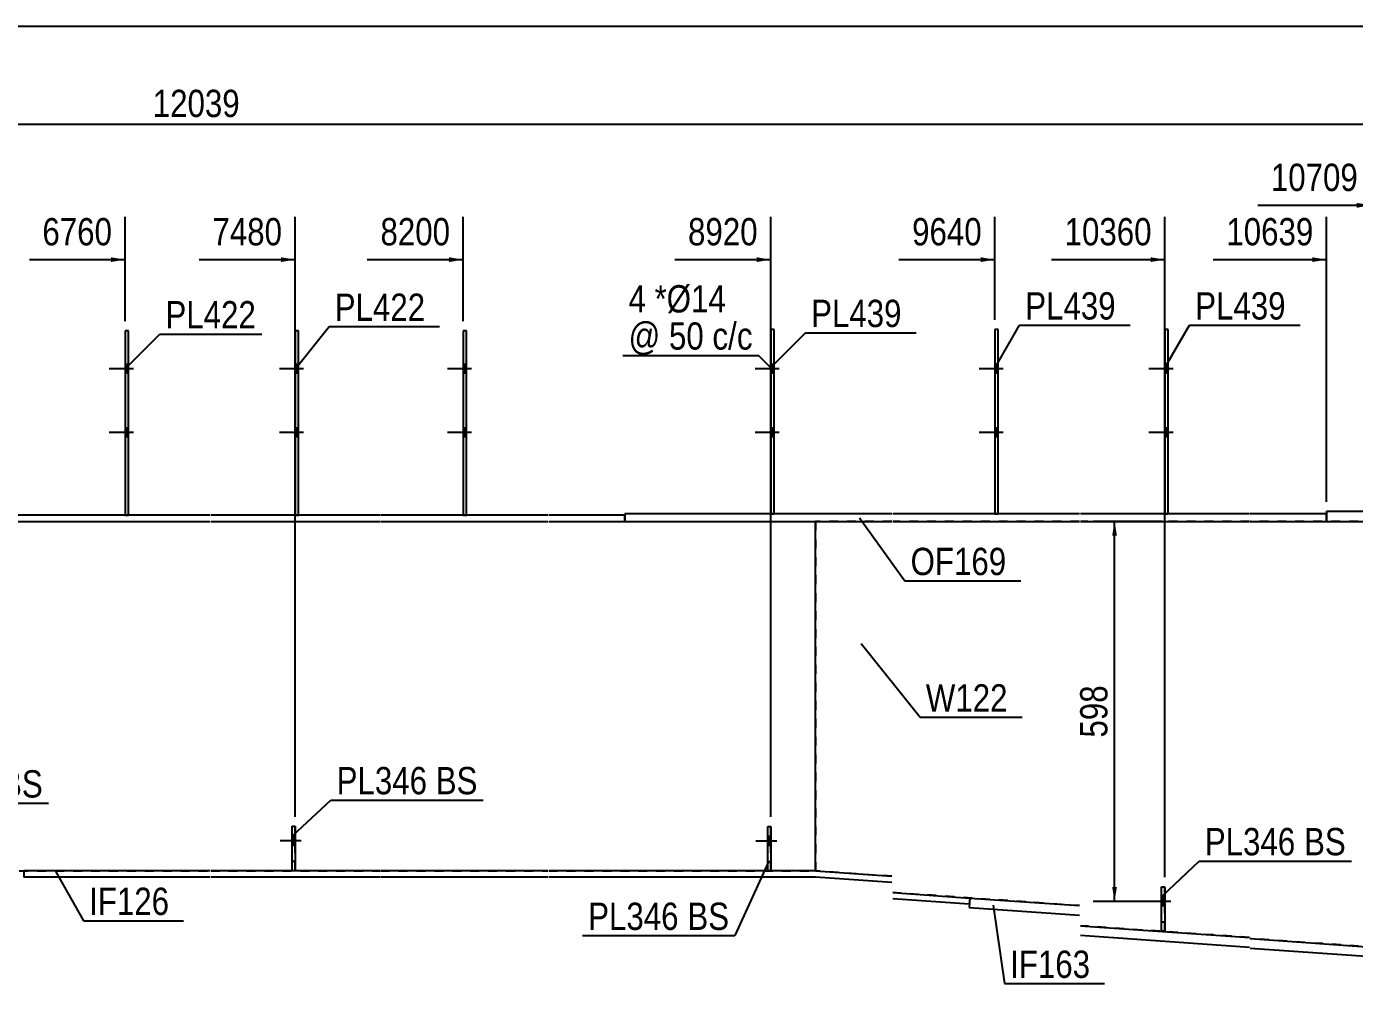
# Model space of a CAD drawing. Header units: millimetres. Extents: x -24 to 379, y -207 to 70.
# Drawn here: x 150.2 to 289.5, y -32.6 to 70.2 of the extents above; entities that cross this region are included whole.
import ezdxf

# ---------------------------------------------------------------- set-up
doc = ezdxf.new("R2010")
doc.units = ezdxf.units.MM
doc.linetypes.add('DXK_LINE_DOT1', pattern=[1.8814, 0.9407, -0.9407])
doc.linetypes.add('DXK_LINE_DOT2', pattern=[3.9198, 1.9599, -1.9599])
doc.styles.add('Arial Narrow', font='ARIALN.TTF', dxfattribs={"height": 0.2})

# ---------------------------------------------------------------- blocks, each defined once
blk = doc.blocks.new('Unknown-623588413-1210')
at = {"color": 5, "linetype": 'Continuous'}
blk.add_line((378.59, 70.24), (-21.41, 70.24), dxfattribs=at)
blk = doc.blocks.new('Part-623588413-1914 - 1493')
at = {"color": 2, "linetype": 'Continuous'}
for p, q in [((252.13, 38.47), (251.79, 38.47)), ((251.79, 38.47), (251.79, 19.13)), ((252.13, 19.13), (252.13, 38.47))]:
    blk.add_line(p, q, dxfattribs=at)
at = {"color": 7, "linetype": 'DXK_LINE_DOT1'}
blk.add_line((251.79, 19.13), (252.13, 19.13), dxfattribs=at)
blk = doc.blocks.new('Bolt-623588413-2167 - 1493')
at = {"linetype": 'Continuous'}
for points in [[(196.35, 33.87), (196.35, 34.8), (196.02, 34.8), (196.02, 33.87)], [(196.35, 33.87), (196.35, 34.8), (196.02, 34.8), (196.02, 33.87)], [(196.35, 27.2), (196.35, 28.13), (196.02, 28.13), (196.02, 27.2)], [(196.35, 27.2), (196.35, 28.13), (196.02, 28.13), (196.02, 27.2)]]:
    blk.add_hatch(color=3, dxfattribs=at).paths.add_polyline_path(points)
at = {"color": 3, "linetype": 'Continuous'}
for p, q in [((196.88, 34.33), (194.35, 34.33)), ((196.88, 34.33), (194.35, 34.33)), ((196.35, 34.8), (196.02, 34.8)), ((196.35, 34.8), (196.02, 34.8)), ((196.35, 33.87), (196.02, 33.87)), ((196.35, 33.87), (196.02, 33.87)), ((196.35, 28.13), (196.02, 28.13)), ((196.35, 28.13), (196.02, 28.13)), ((196.88, 27.67), (194.35, 27.67)), ((196.88, 27.67), (194.35, 27.67)), ((196.35, 27.2), (196.02, 27.2)), ((196.35, 27.2), (196.02, 27.2))]:
    blk.add_line(p, q, dxfattribs=at)
blk = doc.blocks.new('Part-623588413-2022 - 1493')
at = {"color": 2, "linetype": 'Continuous'}
for p, q in [((178.72, 38.33), (178.38, 38.33)), ((178.38, 38.33), (178.38, 19)), ((178.72, 19), (178.72, 38.33))]:
    blk.add_line(p, q, dxfattribs=at)
at = {"color": 7, "linetype": 'DXK_LINE_DOT1'}
blk.add_line((178.38, 19), (178.72, 19), dxfattribs=at)
blk = doc.blocks.new('Part-623588413-1958 - 1493')
at = {"color": 2, "linetype": 'Continuous'}
for p, q in [((169.42, -18.33), (149.91, -18.33)), ((149.91, -18.33), (149.91, -19)), ((169.42, -19), (149.91, -19)), ((187.25, -18.33), (169.52, -18.33)), ((187.25, -19), (169.52, -19)), ((204.88, -18.33), (187.35, -18.33)), ((204.88, -19), (187.35, -19)), ((232.98, -18.33), (204.98, -18.33)), ((232.96, -19), (204.98, -19)), ((240.98, -19.56), (232.96, -19)), ((232.98, -18.33), (240.98, -18.89)), ((241.08, -20.6), (249.15, -21.17)), ((249.11, -21.83), (241.08, -21.27))]:
    blk.add_line(p, q, dxfattribs=at)
at = {"color": 7, "linetype": 'DXK_LINE_DOT1'}
blk.add_line((249.15, -21.17), (249.11, -21.83), dxfattribs=at)
blk = doc.blocks.new('Part-623588413-1892 - 1493')
at = {"color": 2, "linetype": 'Continuous'}
for p, q in [((196.35, 38.33), (196.02, 38.33)), ((196.02, 38.33), (196.02, 19)), ((196.35, 19), (196.35, 38.33))]:
    blk.add_line(p, q, dxfattribs=at)
at = {"color": 7, "linetype": 'DXK_LINE_DOT1'}
blk.add_line((196.02, 19), (196.35, 19), dxfattribs=at)
blk = doc.blocks.new('Bolt-623588413-7755 - 1493')
at = {"linetype": 'Continuous'}
for points in [[(228.63, 33.87), (228.63, 34.8), (228.29, 34.8), (228.29, 33.87)], [(228.63, 33.87), (228.63, 34.8), (228.29, 34.8), (228.29, 33.87)], [(228.63, 27.2), (228.63, 28.13), (228.29, 28.13), (228.29, 27.2)], [(228.63, 27.2), (228.63, 28.13), (228.29, 28.13), (228.29, 27.2)]]:
    blk.add_hatch(color=3, dxfattribs=at).paths.add_polyline_path(points)
at = {"color": 3, "linetype": 'Continuous'}
for p, q in [((229.16, 34.33), (226.63, 34.33)), ((229.16, 34.33), (226.63, 34.33)), ((228.63, 34.8), (228.29, 34.8)), ((228.63, 34.8), (228.29, 34.8)), ((228.63, 33.87), (228.29, 33.87)), ((228.63, 33.87), (228.29, 33.87)), ((228.63, 28.13), (228.29, 28.13)), ((228.63, 28.13), (228.29, 28.13)), ((229.16, 27.67), (226.63, 27.67)), ((229.16, 27.67), (226.63, 27.67)), ((228.63, 27.2), (228.29, 27.2)), ((228.63, 27.2), (228.29, 27.2))]:
    blk.add_line(p, q, dxfattribs=at)
blk = doc.blocks.new('Part-623588413-1522 - 1493')
at = {"color": 2, "linetype": 'Continuous'}
for p, q in [((115.98, 19), (115.98, 18.33)), ((123.98, 19), (115.98, 19)), ((115.98, 18.33), (123.98, 18.33)), ((141.81, 19), (124.08, 19)), ((124.08, 18.33), (141.81, 18.33)), ((169.42, 19), (141.91, 19)), ((141.91, 18.33), (169.42, 18.33)), ((187.25, 19), (169.52, 19)), ((169.52, 18.33), (187.25, 18.33)), ((204.88, 19), (187.35, 19)), ((187.35, 18.33), (204.88, 18.33)), ((212.98, 19), (204.98, 19)), ((204.98, 18.33), (212.98, 18.33))]:
    blk.add_line(p, q, dxfattribs=at)
at = {"color": 7, "linetype": 'DXK_LINE_DOT1'}
blk.add_line((212.98, 18.33), (212.98, 19), dxfattribs=at)
blk = doc.blocks.new('Part-623588413-2017 - 1493')
at = {"color": 2, "linetype": 'Continuous'}
for p, q in [((160.88, 38.33), (160.55, 38.33)), ((160.55, 38.33), (160.55, 19)), ((160.88, 19), (160.88, 38.33))]:
    blk.add_line(p, q, dxfattribs=at)
at = {"color": 7, "linetype": 'DXK_LINE_DOT1'}
blk.add_line((160.55, 19), (160.88, 19), dxfattribs=at)
blk = doc.blocks.new('Part-623588413-1936 - 1493')
at = {"color": 2, "linetype": 'Continuous'}
for p, q in [((249.15, -21.17), (249.08, -22.16)), ((249.08, -22.16), (260.66, -22.97)), ((249.15, -21.17), (260.66, -21.97)), ((260.76, -24.08), (278.49, -25.31)), ((260.76, -25.08), (278.49, -26.31)), ((278.59, -25.43), (310.59, -27.66)), ((278.59, -26.44), (310.59, -28.67)), ((310.69, -30.54), (326.61, -31.65)), ((310.69, -31.54), (326.54, -32.65)), ((326.61, -31.65), (326.54, -32.65))]:
    blk.add_line(p, q, dxfattribs=at)
blk = doc.blocks.new('Part-623588413-1593 - 1493')
at = {"color": 2, "linetype": 'Continuous'}
blk.add_line((61.57, 18.33), (61.57, -18.33), dxfattribs=at)
at = {"color": 7, "linetype": 'DXK_LINE_DOT1'}
for p, q in [((61.57, 18.33), (69.57, 18.33)), ((69.67, 18.33), (90.24, 18.33)), ((90.34, 18.33), (107.88, 18.33)), ((107.98, 18.33), (123.98, 18.33)), ((124.08, 18.33), (141.81, 18.33)), ((141.91, 18.33), (169.42, 18.33)), ((169.52, 18.33), (187.25, 18.33)), ((187.35, 18.33), (204.88, 18.33)), ((204.98, 18.33), (232.98, 18.33)), ((232.98, 18.33), (232.98, -18.33)), ((61.57, -18.33), (69.57, -18.33)), ((69.67, -18.33), (90.24, -18.33)), ((90.34, -18.33), (107.88, -18.33)), ((107.98, -18.33), (123.98, -18.33)), ((124.08, -18.33), (141.81, -18.33)), ((141.91, -18.33), (169.42, -18.33)), ((169.52, -18.33), (187.25, -18.33)), ((187.35, -18.33), (204.88, -18.33)), ((204.98, -18.33), (232.98, -18.33))]:
    blk.add_line(p, q, dxfattribs=at)
blk = doc.blocks.new('Bolt-623588413-2153 - 1493')
at = {"linetype": 'Continuous'}
for points in [[(269.96, 33.87), (269.96, 34.8), (269.63, 34.8), (269.63, 33.87)], [(269.96, 33.87), (269.96, 34.8), (269.63, 34.8), (269.63, 33.87)], [(269.96, 27.2), (269.96, 28.13), (269.63, 28.13), (269.63, 27.2)], [(269.96, 27.2), (269.96, 28.13), (269.63, 28.13), (269.63, 27.2)]]:
    blk.add_hatch(color=3, dxfattribs=at).paths.add_polyline_path(points)
at = {"color": 3, "linetype": 'Continuous'}
for p, q in [((270.49, 34.33), (267.96, 34.33)), ((270.49, 34.33), (267.96, 34.33)), ((269.96, 34.8), (269.63, 34.8)), ((269.96, 34.8), (269.63, 34.8)), ((269.96, 33.87), (269.63, 33.87)), ((269.96, 33.87), (269.63, 33.87)), ((269.96, 28.13), (269.63, 28.13)), ((269.96, 28.13), (269.63, 28.13)), ((270.49, 27.67), (267.96, 27.67)), ((270.49, 27.67), (267.96, 27.67)), ((269.96, 27.2), (269.63, 27.2)), ((269.96, 27.2), (269.63, 27.2))]:
    blk.add_line(p, q, dxfattribs=at)
blk = doc.blocks.new('Part-623588413-2069 - 1493')
at = {"color": 2, "linetype": 'Continuous'}
for p, q in [((269.96, 38.47), (269.63, 38.47)), ((269.63, 38.47), (269.63, 19.13)), ((269.96, 19.13), (269.96, 38.47))]:
    blk.add_line(p, q, dxfattribs=at)
at = {"color": 7, "linetype": 'DXK_LINE_DOT1'}
blk.add_line((269.63, 19.13), (269.96, 19.13), dxfattribs=at)
blk = doc.blocks.new('Part-623588413-1615 - 1493')
at = {"color": 2, "linetype": 'Continuous'}
for p, q in [((240.98, 19.13), (212.98, 19.13)), ((212.98, 19.13), (212.98, 18.33)), ((212.98, 18.33), (240.98, 18.33)), ((260.66, 19.13), (241.08, 19.13)), ((241.08, 18.33), (260.66, 18.33)), ((278.49, 19.13), (260.76, 19.13)), ((260.76, 18.33), (278.49, 18.33)), ((286.59, 19.13), (278.59, 19.13)), ((278.59, 18.33), (286.59, 18.33))]:
    blk.add_line(p, q, dxfattribs=at)
at = {"color": 7, "linetype": 'DXK_LINE_DOT1'}
blk.add_line((286.59, 18.33), (286.59, 19.13), dxfattribs=at)
blk = doc.blocks.new('Part-623588413-2074 - 1493')
at = {"color": 7, "linetype": 'DXK_LINE_DOT1'}
for p, q in [((269.29, -24.66), (269.29, -20)), ((269.29, -20), (269.63, -20)), ((269.63, -24.66), (269.63, -20)), ((269.29, -23.66), (269.63, -23.66)), ((269.63, -24.66), (269.29, -24.66))]:
    blk.add_line(p, q, dxfattribs=at)
blk = doc.blocks.new('Part-623588413-1811 - 1493')
at = {"color": 2, "linetype": 'Continuous'}
for p, q in [((286.59, 19.4), (286.59, 18.33)), ((286.59, 19.4), (302.59, 19.4)), ((286.59, 18.33), (302.59, 18.33)), ((302.59, 19.4), (302.59, 18.33))]:
    blk.add_line(p, q, dxfattribs=at)
blk = doc.blocks.new('Part-623588413-1833 - 1493')
at = {"color": 2, "linetype": 'Continuous'}
for p, q in [((232.98, -18.33), (232.98, 18.33)), ((326.61, -31.65), (326.83, -31.67))]:
    blk.add_line(p, q, dxfattribs=at)
at = {"color": 7, "linetype": 'DXK_LINE_DOT1'}
for p, q in [((240.98, 18.33), (232.98, 18.33)), ((260.66, 18.33), (241.08, 18.33)), ((278.49, 18.33), (260.76, 18.33)), ((310.59, 18.33), (278.59, 18.33)), ((334.79, 18.33), (310.69, 18.33)), ((326.83, -31.67), (334.79, 18.33)), ((240.98, -18.89), (232.98, -18.33)), ((260.66, -21.97), (241.08, -20.6)), ((278.49, -25.31), (260.76, -24.08)), ((310.59, -27.66), (278.59, -25.43)), ((326.61, -31.65), (310.69, -30.54))]:
    blk.add_line(p, q, dxfattribs=at)
blk = doc.blocks.new('Part-623588413-2027 - 1493')
at = {"color": 7, "linetype": 'DXK_LINE_DOT1'}
for p, q in [((178.05, -18.31), (178.05, -13.65)), ((178.05, -13.65), (178.38, -13.65)), ((178.38, -18.31), (178.38, -13.65)), ((178.05, -17.31), (178.38, -17.31)), ((178.38, -18.31), (178.05, -18.31))]:
    blk.add_line(p, q, dxfattribs=at)
blk = doc.blocks.new('Part-623588413-2032 - 1493')
at = {"color": 2, "linetype": 'Continuous'}
for p, q in [((178.05, -18.31), (178.05, -13.65)), ((178.05, -13.65), (178.38, -13.65)), ((178.38, -13.65), (178.38, -18.31)), ((178.38, -18.31), (178.05, -18.31))]:
    blk.add_line(p, q, dxfattribs=at)
blk = doc.blocks.new('Part-623588413-2079 - 1493')
at = {"color": 2, "linetype": 'Continuous'}
for p, q in [((269.29, -24.66), (269.29, -20)), ((269.29, -20), (269.63, -20)), ((269.63, -20), (269.63, -24.66)), ((269.63, -24.66), (269.29, -24.66))]:
    blk.add_line(p, q, dxfattribs=at)
blk = doc.blocks.new('Bolt-623588413-2151 - 1493')
at = {"linetype": 'Continuous'}
blk.add_hatch(color=3, dxfattribs=at).paths.add_polyline_path([(269.63, -22), (269.63, -21.06), (269.29, -21.06), (269.29, -22)])
at = {"color": 3, "linetype": 'Continuous'}
for p, q in [((270.26, -21.53), (268.06, -21.53)), ((269.63, -21.06), (269.29, -21.06)), ((269.63, -22), (269.29, -22))]:
    blk.add_line(p, q, dxfattribs=at)
blk = doc.blocks.new('Bolt-623588413-2152 - 1493')
at = {"color": 3, "linetype": 'DXK_LINE_DOT2'}
for p, q in [((270.26, -21.53), (268.06, -21.53)), ((269.63, -21.06), (269.29, -21.06)), ((269.63, -22), (269.29, -22))]:
    blk.add_line(p, q, dxfattribs=at)
blk = doc.blocks.new('Bolt-623588413-2157 - 1493')
at = {"linetype": 'Continuous'}
blk.add_hatch(color=3, dxfattribs=at).paths.add_polyline_path([(178.38, -15.65), (178.38, -14.71), (178.05, -14.71), (178.05, -15.65)])
at = {"color": 3, "linetype": 'Continuous'}
for p, q in [((179.02, -15.18), (176.82, -15.18)), ((178.38, -14.71), (178.05, -14.71)), ((178.38, -15.65), (178.05, -15.65))]:
    blk.add_line(p, q, dxfattribs=at)
blk = doc.blocks.new('Bolt-623588413-2158 - 1493')
at = {"color": 3, "linetype": 'DXK_LINE_DOT2'}
for p, q in [((179.02, -15.18), (176.82, -15.18)), ((178.38, -14.71), (178.05, -14.71)), ((178.38, -15.65), (178.05, -15.65))]:
    blk.add_line(p, q, dxfattribs=at)
blk = doc.blocks.new('Bolt-623588413-2159 - 1493')
at = {"linetype": 'Continuous'}
for points in [[(178.72, 33.87), (178.72, 34.8), (178.38, 34.8), (178.38, 33.87)], [(178.72, 33.87), (178.72, 34.8), (178.38, 34.8), (178.38, 33.87)], [(178.72, 27.2), (178.72, 28.13), (178.38, 28.13), (178.38, 27.2)], [(178.72, 27.2), (178.72, 28.13), (178.38, 28.13), (178.38, 27.2)]]:
    blk.add_hatch(color=3, dxfattribs=at).paths.add_polyline_path(points)
at = {"color": 3, "linetype": 'Continuous'}
for p, q in [((179.25, 34.33), (176.72, 34.33)), ((179.25, 34.33), (176.72, 34.33)), ((178.72, 34.8), (178.38, 34.8)), ((178.72, 34.8), (178.38, 34.8)), ((178.72, 33.87), (178.38, 33.87)), ((178.72, 33.87), (178.38, 33.87)), ((178.72, 28.13), (178.38, 28.13)), ((178.72, 28.13), (178.38, 28.13)), ((179.25, 27.67), (176.72, 27.67)), ((179.25, 27.67), (176.72, 27.67)), ((178.72, 27.2), (178.38, 27.2)), ((178.72, 27.2), (178.38, 27.2))]:
    blk.add_line(p, q, dxfattribs=at)
blk = doc.blocks.new('Bolt-623588413-2160 - 1493')
at = {"linetype": 'Continuous'}
for points in [[(160.88, 33.87), (160.88, 34.8), (160.55, 34.8), (160.55, 33.87)], [(160.88, 33.87), (160.88, 34.8), (160.55, 34.8), (160.55, 33.87)], [(160.88, 27.2), (160.88, 28.13), (160.55, 28.13), (160.55, 27.2)], [(160.88, 27.2), (160.88, 28.13), (160.55, 28.13), (160.55, 27.2)]]:
    blk.add_hatch(color=3, dxfattribs=at).paths.add_polyline_path(points)
at = {"color": 3, "linetype": 'Continuous'}
for p, q in [((161.42, 34.33), (158.88, 34.33)), ((161.42, 34.33), (158.88, 34.33)), ((160.88, 34.8), (160.55, 34.8)), ((160.88, 34.8), (160.55, 34.8)), ((160.88, 33.87), (160.55, 33.87)), ((160.88, 33.87), (160.55, 33.87)), ((160.88, 28.13), (160.55, 28.13)), ((160.88, 28.13), (160.55, 28.13)), ((161.42, 27.67), (158.88, 27.67)), ((161.42, 27.67), (158.88, 27.67)), ((160.88, 27.2), (160.55, 27.2)), ((160.88, 27.2), (160.55, 27.2))]:
    blk.add_line(p, q, dxfattribs=at)
blk = doc.blocks.new('Bolt-623588413-2166 - 1493')
at = {"linetype": 'Continuous'}
for points in [[(252.13, 33.87), (252.13, 34.8), (251.79, 34.8), (251.79, 33.87)], [(252.13, 33.87), (252.13, 34.8), (251.79, 34.8), (251.79, 33.87)], [(252.13, 27.2), (252.13, 28.13), (251.79, 28.13), (251.79, 27.2)], [(252.13, 27.2), (252.13, 28.13), (251.79, 28.13), (251.79, 27.2)]]:
    blk.add_hatch(color=3, dxfattribs=at).paths.add_polyline_path(points)
at = {"color": 3, "linetype": 'Continuous'}
for p, q in [((252.66, 34.33), (250.13, 34.33)), ((252.66, 34.33), (250.13, 34.33)), ((252.13, 34.8), (251.79, 34.8)), ((252.13, 34.8), (251.79, 34.8)), ((252.13, 33.87), (251.79, 33.87)), ((252.13, 33.87), (251.79, 33.87)), ((252.13, 28.13), (251.79, 28.13)), ((252.13, 28.13), (251.79, 28.13)), ((252.66, 27.67), (250.13, 27.67)), ((252.66, 27.67), (250.13, 27.67)), ((252.13, 27.2), (251.79, 27.2)), ((252.13, 27.2), (251.79, 27.2))]:
    blk.add_line(p, q, dxfattribs=at)
blk = doc.blocks.new('Part-623588413-7748 - 1493')
at = {"color": 2, "linetype": 'Continuous'}
for p, q in [((228.63, 38.47), (228.29, 38.47)), ((228.29, 38.47), (228.29, 19.13)), ((228.63, 19.13), (228.63, 38.47))]:
    blk.add_line(p, q, dxfattribs=at)
at = {"color": 7, "linetype": 'DXK_LINE_DOT1'}
blk.add_line((228.29, 19.13), (228.63, 19.13), dxfattribs=at)
blk = doc.blocks.new('Part-623588413-7749 - 1493')
at = {"color": 7, "linetype": 'DXK_LINE_DOT1'}
for p, q in [((227.96, -18.33), (227.96, -13.67)), ((227.96, -13.67), (228.29, -13.67)), ((228.29, -18.33), (228.29, -13.67)), ((227.96, -17.33), (228.29, -17.33))]:
    blk.add_line(p, q, dxfattribs=at)
blk = doc.blocks.new('Part-623588413-7752 - 1493')
at = {"color": 2, "linetype": 'Continuous'}
for p, q in [((227.96, -18.33), (227.96, -13.67)), ((227.96, -13.67), (228.29, -13.67)), ((228.29, -13.67), (228.29, -18.33))]:
    blk.add_line(p, q, dxfattribs=at)
blk = doc.blocks.new('Bolt-623588413-7756 - 1493')
at = {"color": 3, "linetype": 'DXK_LINE_DOT2'}
for p, q in [((228.93, -15.2), (226.73, -15.2)), ((228.29, -14.73), (227.96, -14.73)), ((228.29, -15.67), (227.96, -15.67))]:
    blk.add_line(p, q, dxfattribs=at)
blk = doc.blocks.new('Bolt-623588413-7759 - 1493')
at = {"linetype": 'Continuous'}
blk.add_hatch(color=3, dxfattribs=at).paths.add_polyline_path([(228.29, -15.67), (228.29, -14.73), (227.96, -14.73), (227.96, -15.67)])
at = {"color": 3, "linetype": 'Continuous'}
for p, q in [((228.93, -15.2), (226.73, -15.2)), ((228.29, -14.73), (227.96, -14.73)), ((228.29, -15.67), (227.96, -15.67))]:
    blk.add_line(p, q, dxfattribs=at)
blk = doc.blocks.new('StraightDimension-623588413-2680 - 1493')
at = {"color": 7, "linetype": 'Continuous'}
blk.add_line((-1.33, 60), (337.36, 60), dxfattribs=at)
at = {"color": 0}
blk.add_wipeout([(173.18, 60.15), (173.18, 64.35), (162.84, 64.35), (162.84, 60.15)], dxfattribs=at)
at = {"color": 3, "style": 'Arial Narrow'}
blk.add_text('12039', height=2.863, dxfattribs=at).set_placement((163.44, 60.75))
blk = doc.blocks.new('StraightDimension-623588413-7192 - 1493')
at = {"linetype": 'Continuous'}
blk.add_hatch(color=7, dxfattribs=at).paths.add_polyline_path([(159.05, 46.04), (160.55, 45.79), (159.05, 45.54)])
at = {"color": 7, "linetype": 'Continuous'}
for p, q in [((160.55, 39.33), (160.55, 50.29)), ((150.49, 45.79), (160.55, 45.79))]:
    blk.add_line(p, q, dxfattribs=at)
at = {"color": 0}
blk.add_wipeout([(159.78, 46.69), (159.78, 50.89), (151.26, 50.89), (151.26, 46.69)], dxfattribs=at)
at = {"color": 3, "style": 'Arial Narrow'}
blk.add_text('6760', height=2.863, dxfattribs=at).set_placement((151.86, 47.29))
blk = doc.blocks.new('StraightDimension-623588413-2482 - 1493')
at = {"linetype": 'Continuous'}
for points in [[(264.1, 16.83), (264.35, 18.33), (264.6, 16.83)], [(264.6, -20.03), (264.35, -21.53), (264.1, -20.03)]]:
    blk.add_hatch(color=7, dxfattribs=at).paths.add_polyline_path(points)
at = {"color": 7, "linetype": 'Continuous'}
for p, q in [((269.36, 18.33), (262.1, 18.33)), ((264.35, -21.53), (264.35, 18.33)), ((269.34, -21.53), (262.1, -21.53))]:
    blk.add_line(p, q, dxfattribs=at)
at = {"color": 0}
blk.add_wipeout([(264.2, 1.74), (260, 1.74), (260, -4.94), (264.2, -4.94)], dxfattribs=at)
at = {"color": 3, "style": 'Arial Narrow'}
blk.add_text('598', height=2.863, rotation=90.0002, dxfattribs=at).set_placement((263.6, -4.34))
blk = doc.blocks.new('StraightDimension-623588413-7185 - 1493')
at = {"linetype": 'Continuous'}
blk.add_hatch(color=7, dxfattribs=at).paths.add_polyline_path([(289.76, 51.74), (291.26, 51.49), (289.76, 51.24)])
at = {"color": 7, "linetype": 'Continuous'}
for p, q in [((291.26, 19.97), (291.26, 55.99)), ((279.37, 51.49), (291.26, 51.49))]:
    blk.add_line(p, q, dxfattribs=at)
at = {"color": 0}
blk.add_wipeout([(290.49, 52.39), (290.49, 56.59), (280.15, 56.59), (280.15, 52.39)], dxfattribs=at)
at = {"color": 3, "style": 'Arial Narrow'}
blk.add_text('10709', height=2.863, dxfattribs=at).set_placement((280.75, 52.99))
blk = doc.blocks.new('StraightDimension-623588413-7186 - 1493')
at = {"linetype": 'Continuous'}
blk.add_hatch(color=7, dxfattribs=at).paths.add_polyline_path([(285.09, 46.04), (286.59, 45.79), (285.09, 45.54)])
at = {"color": 7, "linetype": 'Continuous'}
for p, q in [((286.59, 20.4), (286.59, 50.29)), ((274.7, 45.79), (286.59, 45.79))]:
    blk.add_line(p, q, dxfattribs=at)
at = {"color": 0}
blk.add_wipeout([(285.82, 46.69), (285.82, 50.89), (275.48, 50.89), (275.48, 46.69)], dxfattribs=at)
at = {"color": 3, "style": 'Arial Narrow'}
blk.add_text('10639', height=2.863, dxfattribs=at).set_placement((276.08, 47.29))
blk = doc.blocks.new('StraightDimension-623588413-7187 - 1493')
at = {"linetype": 'Continuous'}
blk.add_hatch(color=7, dxfattribs=at).paths.add_polyline_path([(268.13, 46.04), (269.63, 45.79), (268.13, 45.54)])
at = {"color": 7, "linetype": 'Continuous'}
for p, q in [((269.63, -19), (269.63, 50.29)), ((257.74, 45.79), (269.63, 45.79))]:
    blk.add_line(p, q, dxfattribs=at)
at = {"color": 0}
blk.add_wipeout([(268.85, 46.69), (268.85, 50.89), (258.51, 50.89), (258.51, 46.69)], dxfattribs=at)
at = {"color": 3, "style": 'Arial Narrow'}
blk.add_text('10360', height=2.863, dxfattribs=at).set_placement((259.11, 47.29))
blk = doc.blocks.new('StraightDimension-623588413-7188 - 1493')
at = {"linetype": 'Continuous'}
blk.add_hatch(color=7, dxfattribs=at).paths.add_polyline_path([(250.29, 46.04), (251.79, 45.79), (250.29, 45.54)])
at = {"color": 7, "linetype": 'Continuous'}
for p, q in [((251.79, 39.47), (251.79, 50.29)), ((241.73, 45.79), (251.79, 45.79))]:
    blk.add_line(p, q, dxfattribs=at)
at = {"color": 0}
blk.add_wipeout([(251.02, 46.69), (251.02, 50.89), (242.51, 50.89), (242.51, 46.69)], dxfattribs=at)
at = {"color": 3, "style": 'Arial Narrow'}
blk.add_text('9640', height=2.863, dxfattribs=at).set_placement((243.11, 47.29))
blk = doc.blocks.new('StraightDimension-623588413-7189 - 1493')
at = {"linetype": 'Continuous'}
blk.add_hatch(color=7, dxfattribs=at).paths.add_polyline_path([(226.79, 46.04), (228.29, 45.79), (226.79, 45.54)])
at = {"color": 7, "linetype": 'Continuous'}
for p, q in [((228.29, -12.65), (228.29, 50.29)), ((218.23, 45.79), (228.29, 45.79))]:
    blk.add_line(p, q, dxfattribs=at)
at = {"color": 0}
blk.add_wipeout([(227.52, 46.69), (227.52, 50.89), (219, 50.89), (219, 46.69)], dxfattribs=at)
at = {"color": 3, "style": 'Arial Narrow'}
blk.add_text('8920', height=2.863, dxfattribs=at).set_placement((219.6, 47.29))
blk = doc.blocks.new('StraightDimension-623588413-7190 - 1493')
at = {"linetype": 'Continuous'}
blk.add_hatch(color=7, dxfattribs=at).paths.add_polyline_path([(194.52, 46.04), (196.02, 45.79), (194.52, 45.54)])
at = {"color": 7, "linetype": 'Continuous'}
for p, q in [((196.02, 39.33), (196.02, 50.29)), ((185.95, 45.79), (196.02, 45.79))]:
    blk.add_line(p, q, dxfattribs=at)
at = {"color": 0}
blk.add_wipeout([(195.24, 46.69), (195.24, 50.89), (186.73, 50.89), (186.73, 46.69)], dxfattribs=at)
at = {"color": 3, "style": 'Arial Narrow'}
blk.add_text('8200', height=2.863, dxfattribs=at).set_placement((187.33, 47.29))
blk = doc.blocks.new('StraightDimension-623588413-7191 - 1493')
at = {"linetype": 'Continuous'}
blk.add_hatch(color=7, dxfattribs=at).paths.add_polyline_path([(176.88, 46.04), (178.38, 45.79), (176.88, 45.54)])
at = {"color": 7, "linetype": 'Continuous'}
for p, q in [((178.38, -12.65), (178.38, 50.29)), ((168.32, 45.79), (178.38, 45.79))]:
    blk.add_line(p, q, dxfattribs=at)
at = {"color": 0}
blk.add_wipeout([(177.61, 46.69), (177.61, 50.89), (169.1, 50.89), (169.1, 46.69)], dxfattribs=at)
at = {"color": 3, "style": 'Arial Narrow'}
blk.add_text('7480', height=2.863, dxfattribs=at).set_placement((169.7, 47.29))
blk = doc.blocks.new('Mark-623588413-2018 - 1493')
at = {"color": 0}
blk.add_wipeout([(192.03, 39.37), (192.03, 42.37), (182.53, 42.37), (182.53, 39.37)], dxfattribs=at)
blk.add_wipeout([(192.03, 39.37), (192.03, 42.37), (182.53, 42.37), (182.53, 39.37)], dxfattribs=at)
at = {"color": 7, "linetype": 'Continuous'}
for p, q in [((178.47, 34.44), (181.93, 38.77)), ((181.93, 38.77), (193.53, 38.77))]:
    blk.add_line(p, q, dxfattribs=at)
at = {"color": 3, "style": 'Arial Narrow'}
blk.add_text('PL422', height=2.863, dxfattribs=at).set_placement((182.53, 39.37))
blk = doc.blocks.new('Mark-623588413-1954 - 1493')
at = {"color": 0}
blk.add_wipeout([(165.17, -22.95), (165.17, -19.95), (156.76, -19.95), (156.76, -22.95)], dxfattribs=at)
blk.add_wipeout([(165.17, -22.95), (165.17, -19.95), (156.76, -19.95), (156.76, -22.95)], dxfattribs=at)
at = {"color": 7, "linetype": 'Continuous'}
for p, q in [((153.26, -18.44), (156.16, -23.55)), ((156.16, -23.55), (166.67, -23.55))]:
    blk.add_line(p, q, dxfattribs=at)
at = {"color": 3, "style": 'Arial Narrow'}
blk.add_text('IF126', height=2.863, dxfattribs=at).set_placement((156.76, -22.95))
blk = doc.blocks.new('Mark-623588413-7792 - 1493')
at = {"color": 0}
for points in [[(215.19, 40.25), (215.19, 43.25), (213.36, 43.25), (213.36, 40.25)], [(217.36, 40.25), (217.36, 43.25), (216.09, 43.25), (216.09, 40.25)], [(226.38, 36.35), (226.38, 39.35), (213.36, 39.35), (213.36, 36.35)]]:
    blk.add_wipeout(points, dxfattribs=at)
for points in [[(215.19, 40.25), (215.19, 43.25), (213.36, 43.25), (213.36, 40.25)], [(217.36, 40.25), (217.36, 43.25), (216.09, 43.25), (216.09, 40.25)], [(226.38, 36.35), (226.38, 39.35), (213.36, 39.35), (213.36, 36.35)]]:
    blk.add_wipeout(points, dxfattribs=at)
at = {"color": 7, "linetype": 'Continuous'}
for p in [(212.76, 35.75), (228.39, 34.33)]:
    blk.add_line(p, (226.98, 35.75), dxfattribs=at)
at = {"color": 3, "style": 'Arial Narrow'}
for s, height, p in [('4', 2.86, (213.36, 40.25)), ('@ 50 c/', 2.863, (213.36, 36.35)), ('c', 2.86, (224.73, 36.35))]:
    blk.add_text(s, height=height, dxfattribs=at).set_placement(p)
at = {"color": 0}
blk.add_wipeout([(223.58, 40.25), (223.58, 43.25), (217.36, 43.25), (217.36, 40.25)], dxfattribs=at)
blk.add_wipeout([(223.58, 40.25), (223.58, 43.25), (217.36, 43.25), (217.36, 40.25)], dxfattribs=at)
at = {"color": 3, "style": 'Arial Narrow'}
for s, height, p in [('Ø14', 2.863, (217.36, 40.25)), ('*', 2.86, (216.09, 40.25))]:
    blk.add_text(s, height=height, dxfattribs=at).set_placement(p)
blk = doc.blocks.new('Mark-623588413-1829 - 1493')
at = {"color": 0}
blk.add_wipeout([(253.14, -1.61), (253.14, 1.39), (244.55, 1.39), (244.55, -1.61)], dxfattribs=at)
blk.add_wipeout([(253.14, -1.61), (253.14, 1.39), (244.55, 1.39), (244.55, -1.61)], dxfattribs=at)
at = {"color": 7, "linetype": 'Continuous'}
for p, q in [((237.75, 5.52), (243.95, -2.21)), ((243.95, -2.21), (254.64, -2.21))]:
    blk.add_line(p, q, dxfattribs=at)
at = {"color": 3, "style": 'Arial Narrow'}
blk.add_text('W122', height=2.863, dxfattribs=at).set_placement((244.55, -1.61))
blk = doc.blocks.new('Mark-623588413-1932 - 1493')
at = {"color": 0}
blk.add_wipeout([(261.79, -29.55), (261.79, -26.55), (253.39, -26.55), (253.39, -29.55)], dxfattribs=at)
blk.add_wipeout([(261.79, -29.55), (261.79, -26.55), (253.39, -26.55), (253.39, -29.55)], dxfattribs=at)
at = {"color": 7, "linetype": 'Continuous'}
for p, q in [((251.6, -21.92), (252.79, -30.15)), ((252.79, -30.15), (263.29, -30.15))]:
    blk.add_line(p, q, dxfattribs=at)
at = {"color": 3, "style": 'Arial Narrow'}
blk.add_text('IF163', height=2.863, dxfattribs=at).set_placement((253.39, -29.55))
blk = doc.blocks.new('Mark-623588413-1611 - 1493')
at = {"color": 0}
blk.add_wipeout([(253, 12.7), (253, 15.7), (242.95, 15.7), (242.95, 12.7)], dxfattribs=at)
blk.add_wipeout([(253, 12.7), (253, 15.7), (242.95, 15.7), (242.95, 12.7)], dxfattribs=at)
at = {"color": 7, "linetype": 'Continuous'}
for p, q in [((237.59, 18.71), (242.35, 12.1)), ((242.35, 12.1), (254.5, 12.1))]:
    blk.add_line(p, q, dxfattribs=at)
at = {"color": 3, "style": 'Arial Narrow'}
blk.add_text('OF169', height=2.863, dxfattribs=at).set_placement((242.95, 12.7))
blk = doc.blocks.new('MarkSet-623588413-7801 - 1493')
at = {"color": 0}
for points in [[(218.63, -24.52), (218.63, -21.52), (209.12, -21.52), (209.12, -24.52)], [(223.91, -24.52), (223.91, -21.52), (219.53, -21.52), (219.53, -24.52)]]:
    blk.add_wipeout(points, dxfattribs=at)
for points in [[(218.63, -24.52), (218.63, -21.52), (209.12, -21.52), (209.12, -24.52)], [(223.91, -24.52), (223.91, -21.52), (219.53, -21.52), (219.53, -24.52)]]:
    blk.add_wipeout(points, dxfattribs=at)
at = {"color": 7, "linetype": 'Continuous'}
for p in [(228.05, -17.38), (208.52, -25.12)]:
    blk.add_line(p, (224.51, -25.12), dxfattribs=at)
at = {"color": 3, "style": 'Arial Narrow'}
for s, p in [('PL346', (209.12, -24.52)), ('BS', (219.53, -24.52))]:
    blk.add_text(s, height=2.863, dxfattribs=at).set_placement(p)
blk = doc.blocks.new('Mark-623588413-1910 - 1493')
at = {"color": 0}
blk.add_wipeout([(264.49, 39.51), (264.49, 42.51), (254.98, 42.51), (254.98, 39.51)], dxfattribs=at)
blk.add_wipeout([(264.49, 39.51), (264.49, 42.51), (254.98, 42.51), (254.98, 39.51)], dxfattribs=at)
at = {"color": 7, "linetype": 'Continuous'}
for p, q in [((251.88, 34.58), (254.38, 38.91)), ((254.38, 38.91), (265.99, 38.91))]:
    blk.add_line(p, q, dxfattribs=at)
at = {"color": 3, "style": 'Arial Narrow'}
blk.add_text('PL439', height=2.863, dxfattribs=at).set_placement((254.98, 39.51))
blk = doc.blocks.new('Mark-623588413-2065 - 1493')
at = {"color": 0}
blk.add_wipeout([(282.32, 39.51), (282.32, 42.51), (272.81, 42.51), (272.81, 39.51)], dxfattribs=at)
blk.add_wipeout([(282.32, 39.51), (282.32, 42.51), (272.81, 42.51), (272.81, 39.51)], dxfattribs=at)
at = {"color": 7, "linetype": 'Continuous'}
for p, q in [((269.71, 34.58), (272.21, 38.91)), ((272.21, 38.91), (283.82, 38.91))]:
    blk.add_line(p, q, dxfattribs=at)
at = {"color": 3, "style": 'Arial Narrow'}
blk.add_text('PL439', height=2.863, dxfattribs=at).set_placement((272.81, 39.51))
blk = doc.blocks.new('MarkSet-623588413-2715 - 1493')
at = {"color": 0}
for points in [[(192.23, -10.29), (192.23, -7.29), (182.73, -7.29), (182.73, -10.29)], [(197.51, -10.29), (197.51, -7.29), (193.13, -7.29), (193.13, -10.29)]]:
    blk.add_wipeout(points, dxfattribs=at)
for points in [[(192.23, -10.29), (192.23, -7.29), (182.73, -7.29), (182.73, -10.29)], [(197.51, -10.29), (197.51, -7.29), (193.13, -7.29), (193.13, -10.29)]]:
    blk.add_wipeout(points, dxfattribs=at)
at = {"color": 7, "linetype": 'Continuous'}
for p, q in [((178.14, -14.6), (182.13, -10.89)), ((182.13, -10.89), (198.11, -10.89))]:
    blk.add_line(p, q, dxfattribs=at)
at = {"color": 3, "style": 'Arial Narrow'}
for s, p in [('PL346', (182.73, -10.29)), ('BS', (193.13, -10.29))]:
    blk.add_text(s, height=2.863, dxfattribs=at).set_placement(p)
blk = doc.blocks.new('MarkSet-623588413-2721 - 1493')
at = {"color": 0}
for points in [[(146.62, -10.63), (146.62, -7.63), (137.12, -7.63), (137.12, -10.63)], [(151.9, -10.63), (151.9, -7.63), (147.52, -7.63), (147.52, -10.63)]]:
    blk.add_wipeout(points, dxfattribs=at)
for points in [[(146.62, -10.63), (146.62, -7.63), (137.12, -7.63), (137.12, -10.63)], [(151.9, -10.63), (151.9, -7.63), (147.52, -7.63), (147.52, -10.63)]]:
    blk.add_wipeout(points, dxfattribs=at)
at = {"color": 7, "linetype": 'Continuous'}
for p, q in [((132.69, -14.6), (136.52, -11.23)), ((136.52, -11.23), (152.5, -11.23))]:
    blk.add_line(p, q, dxfattribs=at)
at = {"color": 3, "style": 'Arial Narrow'}
for s, p in [('PL346', (137.12, -10.63)), ('BS', (147.52, -10.63))]:
    blk.add_text(s, height=2.863, dxfattribs=at).set_placement(p)
blk = doc.blocks.new('MarkSet-623588413-2760 - 1493')
at = {"color": 0}
for points in [[(283.33, -16.69), (283.33, -13.69), (273.82, -13.69), (273.82, -16.69)], [(288.61, -16.69), (288.61, -13.69), (284.23, -13.69), (284.23, -16.69)]]:
    blk.add_wipeout(points, dxfattribs=at)
for points in [[(283.33, -16.69), (283.33, -13.69), (273.82, -13.69), (273.82, -16.69)], [(288.61, -16.69), (288.61, -13.69), (284.23, -13.69), (284.23, -16.69)]]:
    blk.add_wipeout(points, dxfattribs=at)
at = {"color": 7, "linetype": 'Continuous'}
for p, q in [((269.38, -20.95), (273.22, -17.29)), ((273.22, -17.29), (289.21, -17.29))]:
    blk.add_line(p, q, dxfattribs=at)
at = {"color": 3, "style": 'Arial Narrow'}
for s, p in [('PL346', (273.82, -16.69)), ('BS', (284.23, -16.69))]:
    blk.add_text(s, height=2.863, dxfattribs=at).set_placement(p)
blk = doc.blocks.new('MarkSet-623588413-2788 - 1493')
at = {"color": 0}
blk.add_wipeout([(174.28, 38.58), (174.28, 41.58), (164.77, 41.58), (164.77, 38.58)], dxfattribs=at)
blk.add_wipeout([(174.28, 38.58), (174.28, 41.58), (164.77, 41.58), (164.77, 38.58)], dxfattribs=at)
at = {"color": 7, "linetype": 'Continuous'}
for p, q in [((160.64, 34.44), (164.17, 37.98)), ((164.17, 37.98), (174.88, 37.98))]:
    blk.add_line(p, q, dxfattribs=at)
at = {"color": 3, "style": 'Arial Narrow'}
blk.add_text('PL422', height=2.863, dxfattribs=at).set_placement((164.77, 38.58))
blk = doc.blocks.new('Mark-623588413-7806 - 1493')
at = {"color": 0}
blk.add_wipeout([(242.02, 38.72), (242.02, 41.72), (232.51, 41.72), (232.51, 38.72)], dxfattribs=at)
blk.add_wipeout([(242.02, 38.72), (242.02, 41.72), (232.51, 41.72), (232.51, 38.72)], dxfattribs=at)
at = {"color": 7, "linetype": 'Continuous'}
for p, q in [((228.38, 34.58), (231.91, 38.12)), ((231.91, 38.12), (243.52, 38.12))]:
    blk.add_line(p, q, dxfattribs=at)
at = {"color": 3, "style": 'Arial Narrow'}
blk.add_text('PL439', height=2.863, dxfattribs=at).set_placement((232.51, 38.72))

msp = doc.modelspace()

# ---------------------------------------------------------------- block references
for name in ['Unknown-623588413-1210', 'Part-623588413-2017 - 1493', 'Part-623588413-2022 - 1493', 'Part-623588413-1892 - 1493', 'Part-623588413-7748 - 1493', 'Part-623588413-1914 - 1493', 'Part-623588413-2069 - 1493', 'Bolt-623588413-2160 - 1493', 'Bolt-623588413-2159 - 1493', 'Bolt-623588413-2167 - 1493', 'Bolt-623588413-7755 - 1493', 'Bolt-623588413-2166 - 1493', 'Bolt-623588413-2153 - 1493', 'Part-623588413-1593 - 1493', 'Part-623588413-1522 - 1493', 'Part-623588413-1615 - 1493', 'Part-623588413-1833 - 1493', 'Part-623588413-1811 - 1493', 'Part-623588413-2027 - 1493', 'Part-623588413-2032 - 1493', 'Part-623588413-7749 - 1493', 'Part-623588413-7752 - 1493', 'Bolt-623588413-2157 - 1493', 'Bolt-623588413-2158 - 1493', 'Bolt-623588413-7756 - 1493', 'Bolt-623588413-7759 - 1493', 'Part-623588413-1958 - 1493', 'Part-623588413-2074 - 1493', 'Part-623588413-2079 - 1493', 'Part-623588413-1936 - 1493', 'Bolt-623588413-2151 - 1493', 'Bolt-623588413-2152 - 1493']:
    msp.add_blockref(name, (0, 0))

# ---------------------------------------------------------------- next in the draw order: block references
for name in ['StraightDimension-623588413-2680 - 1493', 'Mark-623588413-1611 - 1493', 'StraightDimension-623588413-2482 - 1493', 'Mark-623588413-1829 - 1493', 'MarkSet-623588413-2721 - 1493', 'MarkSet-623588413-7801 - 1493', 'Mark-623588413-1954 - 1493']:
    msp.add_blockref(name, (0, 0))

# ---------------------------------------------------------------- next in the draw order: block references
for name in ['StraightDimension-623588413-7185 - 1493', 'StraightDimension-623588413-7192 - 1493', 'StraightDimension-623588413-7191 - 1493', 'StraightDimension-623588413-7190 - 1493', 'StraightDimension-623588413-7189 - 1493', 'StraightDimension-623588413-7188 - 1493', 'StraightDimension-623588413-7187 - 1493', 'Mark-623588413-1932 - 1493']:
    msp.add_blockref(name, (0, 0))

# ---------------------------------------------------------------- next in the draw order: block references
for name in ['StraightDimension-623588413-7186 - 1493', 'Mark-623588413-7792 - 1493', 'Mark-623588413-2018 - 1493', 'Mark-623588413-1910 - 1493', 'MarkSet-623588413-2788 - 1493', 'MarkSet-623588413-2715 - 1493', 'MarkSet-623588413-2760 - 1493']:
    msp.add_blockref(name, (0, 0))

# ---------------------------------------------------------------- next in the draw order: block references
for name in ['Mark-623588413-2065 - 1493', 'Mark-623588413-7806 - 1493']:
    msp.add_blockref(name, (0, 0))

doc.saveas('drawing.dxf')
